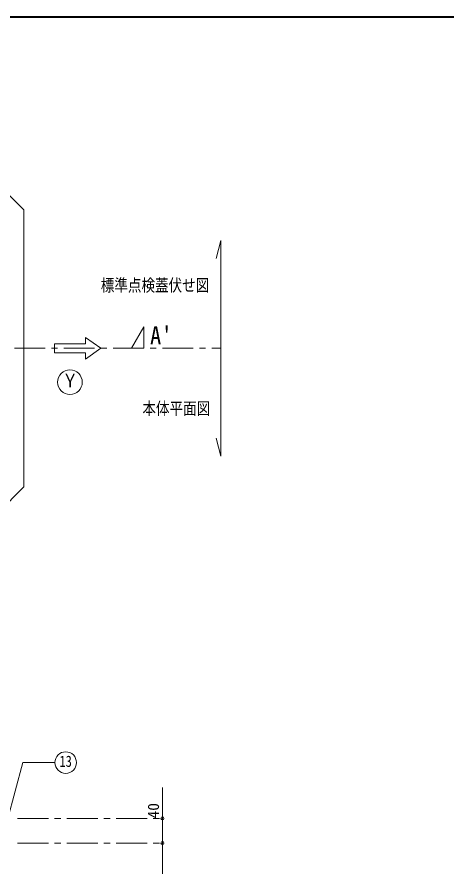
# Model space of a CAD drawing. Units: millimetres at full size, sheet at 1:10; details may follow other scales. Extents: x -2126 to 1924, y -1326 to 1484.
# Drawn here: x -806 to -109, y 94 to 1484 of the extents above; entities that cross this region are included whole.
import ezdxf
from ezdxf.enums import TextEntityAlignment as Align

# ---------------------------------------------------------------- set-up
doc = ezdxf.new("R2010")
doc.units = ezdxf.units.MM
doc.header["$LTSCALE"] = 10
doc.header["$PDMODE"] = 32
doc.header["$PDSIZE"] = 5
doc.linetypes.add('CHAIN1', pattern=[8, 5, -1, 1, -1])
doc.layers.add('0-0_ﾚｲﾔ1', color=4, linetype='Continuous', lineweight=9)
doc.styles.add('ＭＳ ゴシック', font='')
doc.styles.get('ＭＳ ゴシック').set_extended_font_data('MS Gothic')

msp = doc.modelspace()

# ---------------------------------------------------------------- linework, layer by layer
at = {"layer": '0-0_ﾚｲﾔ1', "color": 1, "lineweight": 40}
msp.add_line((1923.78, 1484.05), (-2126.22, 1484.05), dxfattribs=at)
at = {"layer": '0-0_ﾚｲﾔ1'}
for p, q in [((-794.97, 1171.55), (-829.97, 1206.55)), ((-794.97, 1171.55), (-794.97, 946.55)), ((-569.97, 233.55), (-569.97, 93.55))]:
    msp.add_line(p, q, dxfattribs=at)
at = {"layer": '0-0_ﾚｲﾔ1', "color": 7, "lineweight": 18}
for p, q in [((-474.97, 1121.55), (-482.73, 1092.57)), ((-474.97, 1121.55), (-474.97, 771.55)), ((-669.97, 946.55), (-694.97, 964.05)), ((-794.97, 946.55), (-794.97, 721.55)), ((-744.97, 939.05), (-744.97, 954.05)), ((-669.97, 946.55), (-694.97, 929.05)), ((-744.97, 939.05), (-694.97, 939.05)), ((-694.97, 929.05), (-694.97, 939.05)), ((-474.97, 771.55), (-482.73, 800.52)), ((-844.97, 671.55), (-794.97, 721.55)), ((-821.32, 180.98), (-796.34, 274.19)), ((-796.34, 274.19), (-744.34, 274.19))]:
    msp.add_line(p, q, dxfattribs=at)
at = {"layer": '0-0_ﾚｲﾔ1', "linetype": 'CHAIN1'}
for p, q in [((-2009.97, 946.55), (-474.97, 946.55)), ((-804.97, 183.55), (-569.97, 183.55)), ((-804.97, 143.55), (-569.97, 143.55))]:
    msp.add_line(p, q, dxfattribs=at)
msp.add_lwpolyline([(-619.97, 946.55), (-599.97, 981.55), (-599.97, 946.55)], dxfattribs=at)
at = {"layer": '0-0_ﾚｲﾔ1', "color": 7, "lineweight": 18}
msp.add_lwpolyline([(-744.97, 954.05), (-694.97, 954.05), (-694.97, 964.05)], dxfattribs=at)
for centre, radius in [((-719.97, 891.55), 20), ((-726.84, 274.19), 17.5)]:
    msp.add_circle(centre, radius, dxfattribs=at)
at = {"layer": '0-0_ﾚｲﾔ1', "color": 1}
for p in [(-569.97, 183.55), (-569.97, 143.55)]:
    msp.add_point(p, dxfattribs=at)

# ---------------------------------------------------------------- texts
at = {"layer": '0-0_ﾚｲﾔ1', "color": 7, "style": 'ＭＳ ゴシック'}
for s, height, width, p in [('標準点検蓋伏せ図', 20.16, 0.8, (-669.97, 1032.8)), ("A'", 29.33, 0.9, (-589.97, 944.05)), ('Ｙ', 21.99, 0.85, (-732.47, 876.55)), ('本体平面図', 20.16, 0.8, (-602.47, 832.8)), ('13', 18.33, 0.8, (-736.84, 261.69))]:
    msp.add_text(s, height=height, dxfattribs=dict(at, width=width)).set_placement(p, align=Align.BOTTOM_LEFT)
msp.add_text('40', height=18.33, rotation=90, dxfattribs=at).set_placement((-569.97, 183.55), align=Align.BOTTOM_LEFT)

doc.saveas('drawing.dxf')
